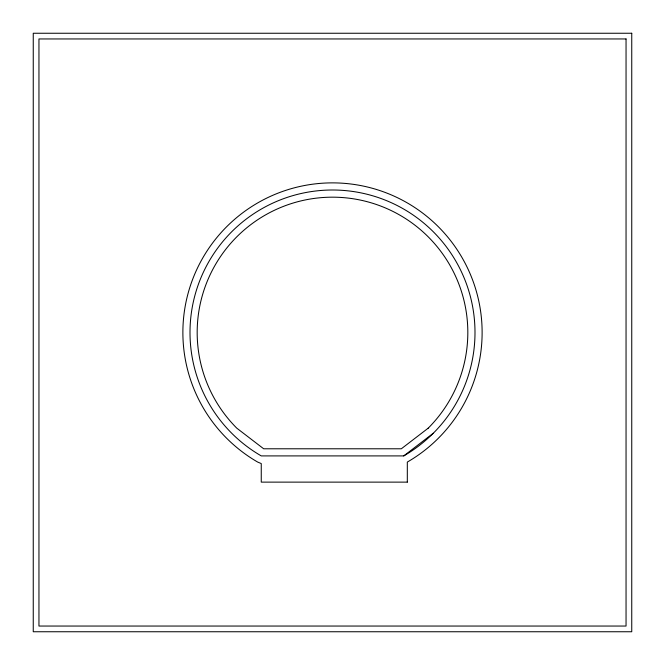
<?xml version="1.0" encoding="UTF-8"?>
<svg xmlns="http://www.w3.org/2000/svg" width="665" height="665" viewBox="0 0 665 665"><rect width="100%" height="100%" fill="white"/><g stroke="black" fill="none" stroke-linecap="round" stroke-linejoin="round"><path stroke-width="1" d="M403.746 455.907A142.501 142.501 0 0 0 441.66 240.905A142.501 142.501 0 0 0 223.34 240.905A142.501 142.501 0 0 0 261.254 455.907L403.746 455.907L433.264 433.264M428.185 428.185L401.328 448.784L263.673 448.784L236.815 428.185A135.311 135.311 0 0 1 236.815 236.815A135.311 135.311 0 0 1 428.185 236.815A135.311 135.311 0 0 1 428.185 428.185M631.75 33.25L33.25 33.25L33.25 631.75L631.75 631.75L631.75 33.25M626.048 38.952L38.952 38.952L38.952 626.048L626.048 626.048L626.048 38.952M407.312 482.125L261.254 482.125L261.254 463.555L257.688 462.075A149.625 149.625 0 0 1 217.879 236.324A149.625 149.625 0 0 1 447.121 236.324A149.625 149.625 0 0 1 407.312 462.075L407.312 482.125"/></g></svg>
